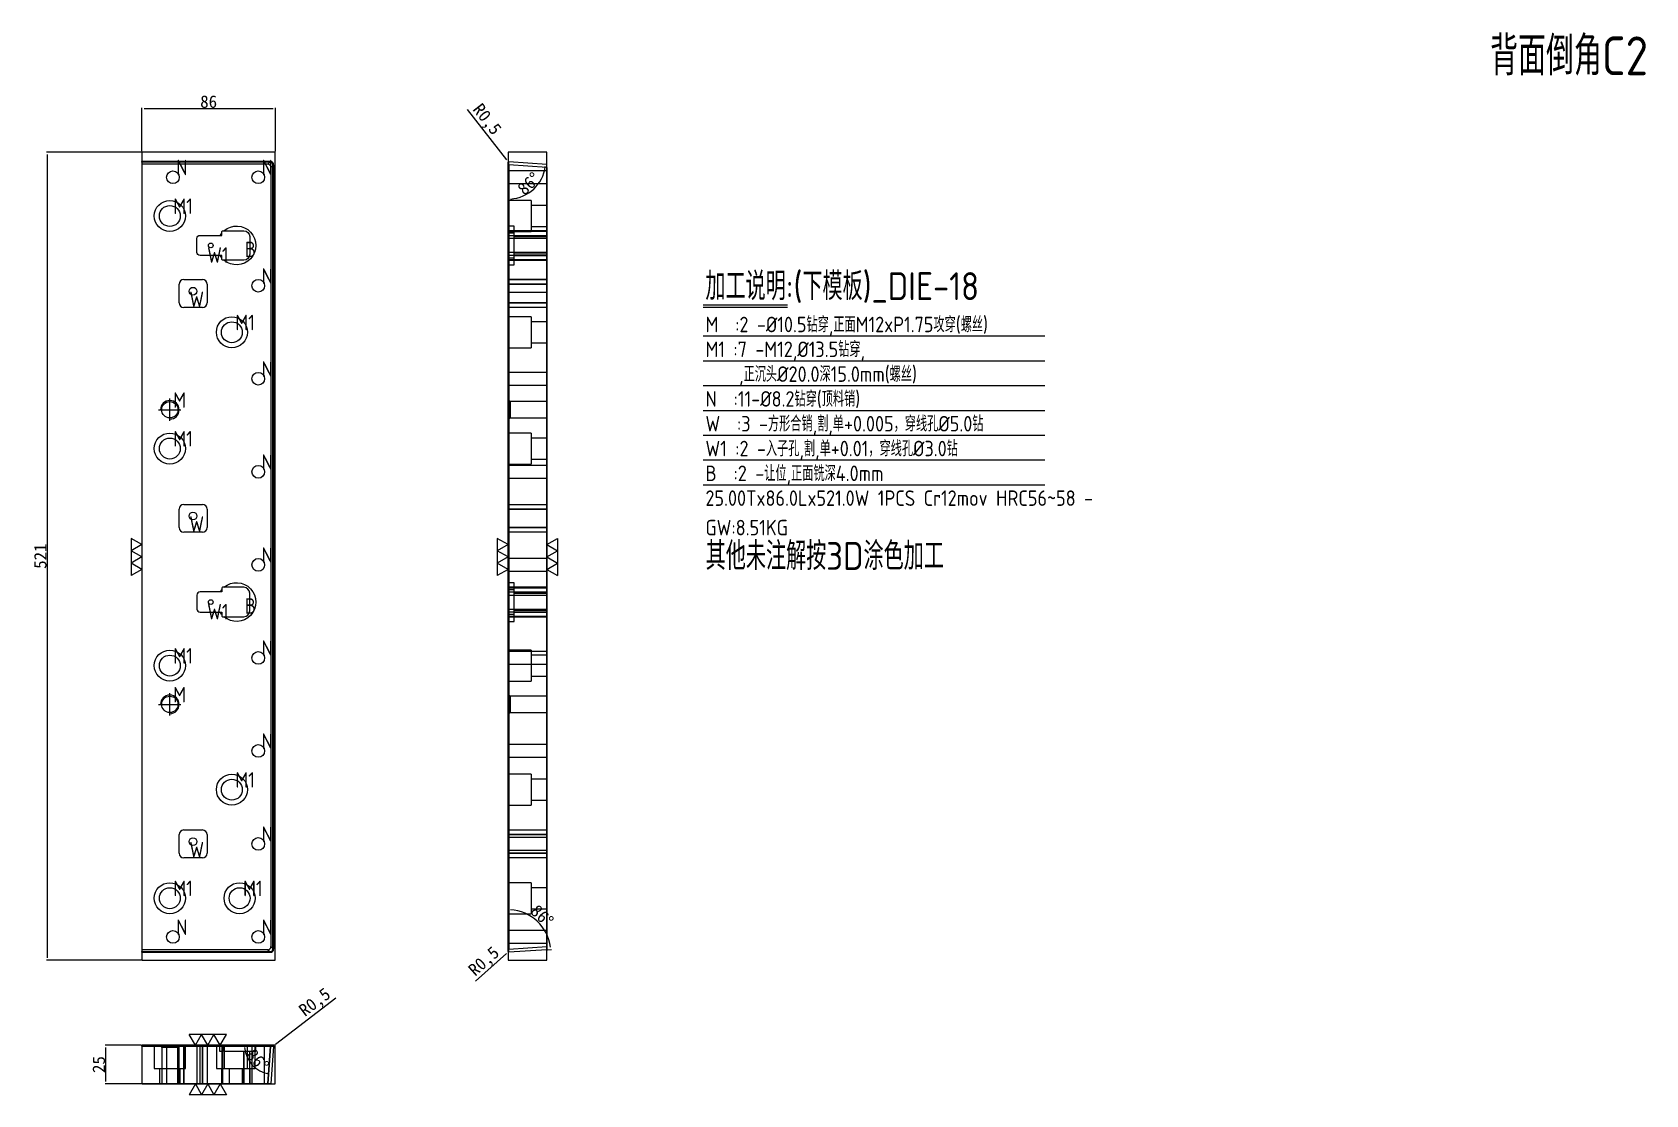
# Model space of a CAD drawing. Header units: millimetres. Extents: x 26359 to 27400, y 44901 to 45586.
import ezdxf

# ---------------------------------------------------------------- set-up
doc = ezdxf.new("R2010")
doc.units = ezdxf.units.MM
doc.linetypes.add('CENTER', pattern=[0])
doc.linetypes.add('DASHED', pattern=[0])
doc.layers.add('DIE', color=7, linetype='Continuous', true_color=0xffffff)
doc.layers.add('U1', color=7, linetype='Continuous', true_color=0xffffff)
doc.layers.add('dim', color=4, linetype='Continuous')
doc.styles.add('_PUG_ERP', font='txt')
doc.styles.add('gbenor', font='gbenor.shx', dxfattribs={"bigfont": 'gbcbig'})
doc.dimstyles.new('_PUG_ERP', dxfattribs={"dimtxt": 8, "dimasz": 1.5, "dimexe": 0.5, "dimexo": 0.5, "dimgap": 0.5, "dimtad": 1, "dimtxsty": '_PUG_ERP', "dimblk": 'CLOSEDBLANK', "dimcen": 0, "dimclrd": 4, "dimclre": 4, "dimclrt": 3, "dimazin": 3, "dimtfac": 1, "dimtmove": 0, "dimatfit": 3, "dimldrblk": 'CLOSEDBLANK', "dimlwd": 9, "dimlwe": 9})

# ---------------------------------------------------------------- blocks, each defined once
blk = doc.blocks.new('*D1266')
at = {"layer": 'Defpoints', "color": 0}
for p in [(26369, 45509.1), (26430, 45509.1), (26430, 44988.1)]:
    blk.add_point(p, dxfattribs=at)
at = {"layer": 'dim', "color": 4, "lineweight": 9}
for p, q in [((26429.5, 45509.1), (26368.5, 45509.1)), ((26369, 44989.6), (26369, 45507.6)), ((26429.5, 44988.1), (26368.5, 44988.1))]:
    blk.add_line(p, q, dxfattribs=at)
at = {"layer": 'dim', "color": 3, "lineweight": 18, "insert": (26364.5, 45248.6), "char_height": 8, "attachment_point": 5, "rotation": 90, "style": '_PUG_ERP'}
blk.add_mtext('521', dxfattribs=at)
blk = doc.blocks.new('_ClosedBlank')
blk = doc.blocks.new('*D1267')
at = {"layer": 'Defpoints', "color": 0}
for p in [(26430, 45537.2), (26430, 45509.1), (26516, 45509.1)]:
    blk.add_point(p, dxfattribs=at)
at = {"layer": 'dim', "color": 4, "lineweight": 9}
for p, q in [((26430, 45509.6), (26430, 45537.7)), ((26514.5, 45537.2), (26431.5, 45537.2)), ((26516, 45509.6), (26516, 45537.7))]:
    blk.add_line(p, q, dxfattribs=at)
at = {"layer": 'dim', "color": 3, "lineweight": 18, "insert": (26473, 45541.7), "char_height": 8, "attachment_point": 5, "style": '_PUG_ERP'}
blk.add_mtext('86', dxfattribs=at)
blk = doc.blocks.new('*D1268')
at = {"layer": 'Defpoints', "color": 0}
for p in [(26406.7, 44933.2), (26430, 44933.2), (26430, 44908.2)]:
    blk.add_point(p, dxfattribs=at)
at = {"layer": 'dim', "color": 4, "lineweight": 9}
for p, q in [((26429.5, 44933.2), (26406.2, 44933.2)), ((26406.7, 44909.7), (26406.7, 44931.7)), ((26429.5, 44908.2), (26406.2, 44908.2))]:
    blk.add_line(p, q, dxfattribs=at)
at = {"layer": 'dim', "color": 3, "lineweight": 18, "insert": (26402.2, 44920.7), "char_height": 8, "attachment_point": 5, "rotation": 90, "style": '_PUG_ERP'}
blk.add_mtext('25', dxfattribs=at)
blk = doc.blocks.new('*D1269')
at = {"layer": 'Defpoints', "color": 0}
for p in [(26430, 44933.2), (26512.8, 44933.2), (26514.9, 44932.6), (26498.4, 44924.1), (26513.2, 44908.2)]:
    blk.add_point(p, dxfattribs=at)
at = {"layer": 'dim', "color": 4, "lineweight": 9}
blk.add_arc((26514.9, 44933.2), 18.8, 184.5711, 261.4289, dxfattribs=at)
at = {"layer": 'dim', "color": 3, "lineweight": 18, "insert": (26504.6, 44923.5), "char_height": 8, "attachment_point": 5, "rotation": 313, "style": '_PUG_ERP'}
blk.add_mtext('86%%d', dxfattribs=at)
blk = doc.blocks.new('*D1270')
at = {"layer": 'Defpoints', "color": 0}
for p in [(26514.4, 44932.7), (26514.8, 44933)]:
    blk.add_point(p, dxfattribs=at)
at = {"layer": 'dim', "color": 4, "lineweight": 9}
for p, q in [((26516, 44933.9), (26555.1, 44963.8)), ((26514.4, 44932.7), (26514.8, 44933))]:
    blk.add_line(p, q, dxfattribs=at)
at = {"layer": 'dim', "color": 3, "lineweight": 18, "insert": (26541.9, 44960.3), "char_height": 8, "attachment_point": 5, "rotation": 37.406, "style": '_PUG_ERP'}
blk.add_mtext('R0,5', dxfattribs=at)
blk = doc.blocks.new('*D1271')
at = {"layer": 'Defpoints', "color": 0}
for p in [(26666.1, 45501), (26689.2, 45007.9), (26666.1, 44995.2), (26666.6, 44993.1), (26691.1, 44994.8)]:
    blk.add_point(p, dxfattribs=at)
at = {"layer": 'dim', "color": 4, "lineweight": 9}
blk.add_line((26691.6, 44994.8), (26694, 44995), dxfattribs=at)
blk.add_arc((26666.1, 44993), 27.5, 7.1292, 86.8708, dxfattribs=at)
at = {"layer": 'dim', "color": 3, "lineweight": 18, "insert": (26688, 45016.6), "char_height": 8, "attachment_point": 5, "rotation": 317, "style": '_PUG_ERP'}
blk.add_mtext('86%%d', dxfattribs=at)
blk = doc.blocks.new('*D1272')
at = {"layer": 'Defpoints', "color": 0}
for p in [(26666.2, 44993.2), (26666.6, 44993.6)]:
    blk.add_point(p, dxfattribs=at)
at = {"layer": 'dim', "color": 4, "lineweight": 9}
for p, q in [((26645, 44974.4), (26665.1, 44992.3)), ((26666.6, 44993.6), (26666.2, 44993.2))]:
    blk.add_line(p, q, dxfattribs=at)
at = {"layer": 'dim', "color": 3, "lineweight": 18, "insert": (26651, 44986.7), "char_height": 8, "attachment_point": 5, "rotation": 41.7042, "style": '_PUG_ERP'}
blk.add_mtext('R0,5', dxfattribs=at)
blk = doc.blocks.new('*D1273')
at = {"layer": 'Defpoints', "color": 0}
for p in [(26666.1, 45501), (26666.6, 45503.1), (26691.1, 45501.4), (26677.7, 45481.9), (26666.1, 44995.2)]:
    blk.add_point(p, dxfattribs=at)
at = {"layer": 'dim', "color": 4, "lineweight": 9}
blk.add_arc((26666.1, 45503.1), 24.2, 273.5475, 352.4525, dxfattribs=at)
at = {"layer": 'dim', "color": 3, "lineweight": 18, "insert": (26679.4, 45488.9), "char_height": 8, "attachment_point": 5, "rotation": 43, "style": '_PUG_ERP'}
blk.add_mtext('86%%d', dxfattribs=at)
blk = doc.blocks.new('*D1274')
at = {"layer": 'Defpoints', "color": 0}
for p in [(26666.3, 45503), (26666.6, 45502.6)]:
    blk.add_point(p, dxfattribs=at)
at = {"layer": 'dim', "color": 4, "lineweight": 9}
for p, q in [((26665.3, 45504.2), (26640, 45536.6)), ((26666.6, 45502.6), (26666.3, 45503))]:
    blk.add_line(p, q, dxfattribs=at)
at = {"layer": 'dim', "color": 3, "lineweight": 18, "insert": (26651.9, 45529.9), "char_height": 8, "attachment_point": 5, "rotation": 308.0419, "style": '_PUG_ERP'}
blk.add_mtext('R0,5', dxfattribs=at)

msp = doc.modelspace()

# ---------------------------------------------------------------- linework, layer by layer
at = {"layer": 'DIE', "color": 11, "linetype": 'Continuous', "lineweight": 18}
for p, q in [((26512.781, 45503.111), (26429.962, 45503.111)), ((26429.962, 45502.611), (26429.962, 45503.111)), ((26429.962, 45502.611), (26429.962, 44993.583)), ((26514.877, 44995.179), (26514.877, 45501.015)), ((26666.061, 45501.015), (26666.061, 45502.611)), ((26666.061, 44995.179), (26666.061, 45501.015)), ((26666.595, 45503.11), (26691.061, 45501.399)), ((26691.061, 45499.304), (26691.061, 45501.399)), ((26691.061, 45499.304), (26691.061, 44996.89)), ((26453.962, 45411.997), (26453.962, 45423.997)), ((26471.962, 45423.997), (26471.962, 45411.997)), ((26468.962, 45408.997), (26456.962, 45408.997)), ((26453.962, 45266.997), (26453.962, 45278.997)), ((26471.962, 45278.997), (26471.962, 45266.997)), ((26468.962, 45263.997), (26456.962, 45263.997)), ((26453.962, 45056.997), (26453.962, 45068.997)), ((26471.962, 45068.997), (26471.962, 45056.997)), ((26468.962, 45053.997), (26456.962, 45053.997)), ((26429.962, 44993.083), (26429.962, 44993.583)), ((26429.962, 44993.083), (26512.781, 44993.083)), ((26666.061, 44993.583), (26666.061, 44995.179)), ((26691.061, 44994.795), (26666.595, 44993.084)), ((26691.061, 44996.89), (26691.061, 44994.795)), ((26429.962, 44932.627), (26429.962, 44933.162)), ((26429.962, 44933.162), (26512.781, 44933.162)), ((26429.962, 44932.627), (26429.962, 44908.162)), ((26512.781, 44933.162), (26514.377, 44933.162)), ((26514.875, 44932.627), (26513.165, 44908.162)), ((26511.07, 44908.162), (26429.962, 44908.162)), ((26513.165, 44908.162), (26511.07, 44908.162))]:
    msp.add_line(p, q, dxfattribs=at)
at = {"layer": 'DIE', "color": 155, "linetype": 'DASHED', "lineweight": 13, "ltscale": 0.476888}
for p, q in [((26429.962, 45503.11), (26512.781, 45503.11)), ((26512.781, 45503.11), (26511.07, 45501.399)), ((26512.781, 45503.111), (26512.781, 45503.11)), ((26513.165, 45499.304), (26514.875, 45501.015)), ((26514.875, 45501.015), (26514.875, 44995.179)), ((26691.061, 45457.997), (26666.061, 45457.997)), ((26691.061, 45453.497), (26666.061, 45453.497)), ((26691.061, 45444.497), (26666.061, 45444.497)), ((26670.061, 45454.697), (26691.061, 45454.697)), ((26666.061, 45439.997), (26691.061, 45439.997)), ((26691.061, 45443.297), (26670.061, 45443.297)), ((26666.061, 45423.997), (26691.061, 45423.997)), ((26691.061, 45423.997), (26666.061, 45423.997)), ((26691.061, 45411.997), (26666.061, 45411.997)), ((26666.061, 45411.997), (26691.061, 45411.997)), ((26666.061, 45278.997), (26691.061, 45278.997)), ((26691.061, 45278.997), (26666.061, 45278.997)), ((26691.061, 45266.997), (26666.061, 45266.997)), ((26666.061, 45266.997), (26691.061, 45266.997)), ((26691.061, 45227.997), (26666.061, 45227.997)), ((26666.061, 45223.497), (26691.061, 45223.497)), ((26670.061, 45224.697), (26691.061, 45224.697)), ((26666.061, 45214.497), (26691.061, 45214.497)), ((26666.061, 45209.997), (26691.061, 45209.997)), ((26691.061, 45213.297), (26670.061, 45213.297)), ((26666.061, 45068.997), (26691.061, 45068.997)), ((26691.061, 45068.997), (26666.061, 45068.997)), ((26691.061, 45056.997), (26666.061, 45056.997)), ((26666.061, 45056.997), (26691.061, 45056.997)), ((26512.781, 44993.084), (26429.962, 44993.084)), ((26511.07, 44994.795), (26512.781, 44993.084)), ((26514.875, 44995.179), (26513.165, 44996.89)), ((26429.962, 44932.627), (26512.781, 44932.627)), ((26456.962, 44908.162), (26456.962, 44933.162)), ((26456.962, 44933.162), (26456.962, 44908.162)), ((26456.962, 44908.162), (26456.962, 44933.162)), ((26456.962, 44933.162), (26456.962, 44908.162)), ((26456.962, 44908.162), (26456.962, 44933.162)), ((26456.962, 44933.162), (26456.962, 44908.162)), ((26467.442, 44908.162), (26467.442, 44933.162)), ((26467.442, 44908.162), (26467.442, 44933.162)), ((26467.442, 44908.162), (26467.442, 44933.162)), ((26467.442, 44908.162), (26467.442, 44933.162)), ((26468.962, 44933.162), (26468.962, 44908.162)), ((26468.962, 44908.162), (26468.962, 44933.162)), ((26468.962, 44933.162), (26468.962, 44908.162)), ((26468.962, 44908.162), (26468.962, 44933.162)), ((26468.962, 44933.162), (26468.962, 44908.162)), ((26468.962, 44908.162), (26468.962, 44933.162)), ((26481.962, 44908.162), (26481.962, 44933.162)), ((26481.962, 44933.162), (26481.962, 44908.162)), ((26481.962, 44908.162), (26481.962, 44933.162)), ((26481.962, 44933.162), (26481.962, 44908.162)), ((26495.662, 44908.162), (26495.662, 44929.162)), ((26495.662, 44929.162), (26495.662, 44908.162)), ((26495.662, 44908.162), (26495.662, 44929.162)), ((26495.662, 44929.162), (26495.662, 44908.162)), ((26512.781, 44932.627), (26511.07, 44908.162)), ((26512.781, 44932.627), (26512.781, 44933.162))]:
    msp.add_line(p, q, dxfattribs=at)
at = {"layer": 'DIE', "color": 155, "linetype": 'Continuous', "lineweight": 18}
for p, q in [((26512.781, 45502.611), (26429.962, 45502.611)), ((26512.781, 45503.111), (26512.781, 45502.611)), ((26514.377, 45501.015), (26514.877, 45501.015)), ((26514.377, 44995.179), (26514.377, 45501.015)), ((26666.061, 45501.015), (26666.595, 45501.015)), ((26691.061, 45499.304), (26666.595, 45501.015)), ((26666.595, 45501.015), (26666.595, 44995.179)), ((26429.962, 44993.583), (26512.781, 44993.583)), ((26512.781, 44993.583), (26512.781, 44993.083)), ((26514.377, 44995.179), (26514.877, 44995.179)), ((26666.061, 44995.179), (26666.595, 44995.179)), ((26666.595, 44995.179), (26691.061, 44996.89)), ((26512.781, 44932.627), (26429.962, 44932.627)), ((26511.07, 44908.162), (26512.781, 44932.627)), ((26512.781, 44933.162), (26512.781, 44932.627))]:
    msp.add_line(p, q, dxfattribs=at)
at = {"layer": 'DIE', "color": 11, "linetype": 'DASHED', "lineweight": 13, "ltscale": 0.476888}
for p, q in [((26511.07, 45501.399), (26429.962, 45501.399)), ((26513.165, 45499.304), (26513.165, 44996.89)), ((26670.061, 45461.497), (26666.061, 45461.497)), ((26670.061, 45458.497), (26666.061, 45458.497)), ((26666.061, 45457.121), (26670.061, 45457.121)), ((26691.061, 45458.497), (26670.061, 45458.497)), ((26670.061, 45442.497), (26666.061, 45442.497)), ((26670.061, 45440.873), (26666.061, 45440.873)), ((26666.061, 45439.497), (26670.061, 45439.497)), ((26666.061, 45436.497), (26670.061, 45436.497)), ((26670.061, 45442.497), (26691.061, 45442.497)), ((26670.061, 45439.497), (26691.061, 45439.497)), ((26691.061, 45408.997), (26666.061, 45408.997)), ((26691.061, 45263.997), (26666.061, 45263.997)), ((26670.061, 45231.497), (26666.061, 45231.497)), ((26670.061, 45228.497), (26666.061, 45228.497)), ((26666.061, 45227.121), (26670.061, 45227.121)), ((26691.061, 45228.497), (26670.061, 45228.497)), ((26670.061, 45212.497), (26666.061, 45212.497)), ((26670.061, 45210.873), (26666.061, 45210.873)), ((26666.061, 45209.497), (26670.061, 45209.497)), ((26666.061, 45206.497), (26670.061, 45206.497)), ((26670.061, 45212.497), (26691.061, 45212.497)), ((26670.061, 45209.497), (26691.061, 45209.497)), ((26691.061, 45053.997), (26666.061, 45053.997)), ((26511.07, 44994.795), (26429.962, 44994.795)), ((26453.962, 44908.162), (26453.962, 44933.162)), ((26465.442, 44933.162), (26465.442, 44908.162)), ((26471.962, 44933.162), (26471.962, 44908.162)), ((26480.285, 44929.162), (26480.285, 44933.162)), ((26481.462, 44929.162), (26480.285, 44929.162)), ((26481.462, 44933.162), (26481.462, 44908.162)), ((26482.838, 44933.162), (26482.838, 44929.162)), ((26499.462, 44908.162), (26499.462, 44929.162)), ((26503.462, 44929.162), (26503.462, 44933.162))]:
    msp.add_line(p, q, dxfattribs=at)
at = {"layer": 'DIE', "color": 31, "linetype": 'DASHED', "lineweight": 13, "ltscale": 0.476888}
for p, q in [((26691.061, 45497.097), (26666.061, 45497.097)), ((26666.061, 45488.896), (26691.061, 45488.896)), ((26681.061, 45477.997), (26666.061, 45477.997)), ((26681.061, 45477.997), (26681.061, 45457.997)), ((26691.061, 45474.75), (26681.061, 45474.75)), ((26666.061, 45457.997), (26681.061, 45457.997)), ((26670.061, 45436.497), (26670.061, 45461.497)), ((26681.061, 45461.243), (26691.061, 45461.243)), ((26691.061, 45427.097), (26666.061, 45427.097)), ((26666.061, 45418.896), (26691.061, 45418.896)), ((26681.061, 45402.997), (26666.061, 45402.997)), ((26681.061, 45402.997), (26681.061, 45382.997)), ((26691.061, 45399.75), (26681.061, 45399.75)), ((26666.061, 45382.997), (26681.061, 45382.997)), ((26681.061, 45386.243), (26691.061, 45386.243)), ((26691.061, 45367.097), (26666.061, 45367.097)), ((26666.061, 45358.896), (26691.061, 45358.896)), ((26681.061, 45327.997), (26666.061, 45327.997)), ((26681.061, 45327.997), (26681.061, 45307.997)), ((26691.061, 45324.75), (26681.061, 45324.75)), ((26681.061, 45311.243), (26691.061, 45311.243)), ((26666.061, 45307.997), (26681.061, 45307.997)), ((26691.061, 45307.097), (26666.061, 45307.097)), ((26666.061, 45298.896), (26691.061, 45298.896)), ((26691.061, 45247.097), (26666.061, 45247.097)), ((26666.061, 45238.896), (26691.061, 45238.896)), ((26670.061, 45206.497), (26670.061, 45231.497)), ((26681.061, 45187.997), (26666.061, 45187.997)), ((26691.061, 45187.097), (26666.061, 45187.097)), ((26681.061, 45187.997), (26681.061, 45167.997)), ((26691.061, 45184.75), (26681.061, 45184.75)), ((26666.061, 45178.896), (26691.061, 45178.896)), ((26666.061, 45167.997), (26681.061, 45167.997)), ((26681.061, 45171.243), (26691.061, 45171.243)), ((26691.061, 45127.097), (26666.061, 45127.097)), ((26666.061, 45118.896), (26691.061, 45118.896)), ((26681.061, 45107.997), (26666.061, 45107.997)), ((26681.061, 45107.997), (26681.061, 45087.997)), ((26691.061, 45104.75), (26681.061, 45104.75)), ((26681.061, 45091.243), (26691.061, 45091.243)), ((26666.061, 45087.997), (26681.061, 45087.997)), ((26691.061, 45067.097), (26666.061, 45067.097)), ((26666.061, 45058.896), (26691.061, 45058.896)), ((26681.061, 45037.997), (26666.061, 45037.997)), ((26681.061, 45037.997), (26681.061, 45017.997)), ((26691.061, 45034.75), (26681.061, 45034.75)), ((26666.061, 45017.997), (26681.061, 45017.997)), ((26681.061, 45021.243), (26691.061, 45021.243)), ((26691.061, 45007.097), (26666.061, 45007.097)), ((26666.061, 44998.896), (26691.061, 44998.896)), ((26437.962, 44933.162), (26437.962, 44918.162)), ((26445.862, 44933.162), (26445.862, 44908.162)), ((26454.063, 44908.162), (26454.063, 44933.162)), ((26457.962, 44918.162), (26457.962, 44933.162)), ((26477.962, 44933.162), (26477.962, 44918.162)), ((26503.462, 44929.162), (26482.838, 44929.162)), ((26482.962, 44933.162), (26482.962, 44918.162)), ((26497.962, 44918.162), (26497.962, 44933.162)), ((26500.862, 44933.162), (26500.862, 44908.162)), ((26502.962, 44918.162), (26502.962, 44933.162)), ((26509.063, 44908.162), (26509.063, 44933.162)), ((26437.962, 44918.162), (26457.962, 44918.162)), ((26441.209, 44918.162), (26441.209, 44908.162)), ((26454.716, 44908.162), (26454.716, 44918.162)), ((26477.962, 44918.162), (26482.963, 44918.162)), ((26481.209, 44918.162), (26481.209, 44908.162)), ((26482.962, 44918.162), (26502.962, 44918.162)), ((26486.209, 44918.162), (26486.209, 44908.162)), ((26494.716, 44908.162), (26494.716, 44918.162)), ((26499.716, 44908.162), (26499.716, 44918.162))]:
    msp.add_line(p, q, dxfattribs=at)
at = {"layer": 'DIE', "color": 1, "linetype": 'DASHED', "lineweight": 13, "ltscale": 0.476888}
for p, q in [((26666.061, 45455.497), (26670.061, 45455.497)), ((26670.061, 45455.497), (26691.061, 45455.497)), ((26666.061, 45426.997), (26691.061, 45426.997)), ((26666.061, 45281.997), (26691.061, 45281.997)), ((26666.061, 45225.497), (26670.061, 45225.497)), ((26670.061, 45225.497), (26691.061, 45225.497)), ((26666.061, 45071.997), (26691.061, 45071.997))]:
    msp.add_line(p, q, dxfattribs=at)
at = {"layer": 'DIE', "color": 1, "linetype": 'Continuous', "lineweight": 18}
for p, q in [((26456.962, 45426.997), (26468.962, 45426.997)), ((26456.962, 45281.997), (26468.962, 45281.997)), ((26456.962, 45071.997), (26468.962, 45071.997))]:
    msp.add_line(p, q, dxfattribs=at)
at = {"layer": 'DIE', "color": 1, "linetype": 'CENTER', "lineweight": 18, "ltscale": 0.476888}
for p, q in [((26440.762, 45342.997), (26455.162, 45342.997)), ((26447.962, 45335.797), (26447.962, 45350.197)), ((26447.962, 45145.797), (26447.962, 45160.197)), ((26440.762, 45152.997), (26455.162, 45152.997))]:
    msp.add_line(p, q, dxfattribs=at)
at = {"layer": 'DIE', "color": 5, "linetype": 'DASHED', "lineweight": 13, "ltscale": 0.476888}
for p, q in [((26667.555, 45348.25), (26666.061, 45348.997)), ((26691.061, 45348.25), (26667.555, 45348.25)), ((26667.555, 45342.997), (26667.555, 45348.25)), ((26667.555, 45337.744), (26667.555, 45342.997)), ((26666.061, 45336.997), (26667.555, 45337.744)), ((26667.555, 45337.744), (26691.061, 45337.744)), ((26667.555, 45158.25), (26666.061, 45158.997)), ((26691.061, 45158.25), (26667.555, 45158.25)), ((26667.555, 45152.997), (26667.555, 45158.25)), ((26666.061, 45146.997), (26667.555, 45147.744)), ((26667.555, 45147.744), (26667.555, 45152.997)), ((26667.555, 45147.744), (26691.061, 45147.744)), ((26441.962, 44933.162), (26442.709, 44931.668)), ((26442.709, 44931.668), (26442.709, 44908.162)), ((26453.215, 44931.668), (26442.709, 44931.668)), ((26453.215, 44931.668), (26453.962, 44933.162)), ((26453.215, 44908.162), (26453.215, 44931.668))]:
    msp.add_line(p, q, dxfattribs=at)
at = {"layer": 'DIE', "color": 11, "linetype": 'Continuous', "lineweight": 18}
for points in [[(26514.877, 45501.015), (26514.876, 45501.081), (26514.873, 45501.147), (26514.867, 45501.212), (26514.86, 45501.278), (26514.851, 45501.343), (26514.84, 45501.408), (26514.826, 45501.472), (26514.811, 45501.536), (26514.794, 45501.6), (26514.774, 45501.663), (26514.753, 45501.725), (26514.73, 45501.787), (26514.705, 45501.848), (26514.677, 45501.908), (26514.649, 45501.967), (26514.618, 45502.025), (26514.585, 45502.082), (26514.551, 45502.138), (26514.515, 45502.194), (26514.477, 45502.247), (26514.437, 45502.3), (26514.396, 45502.352), (26514.353, 45502.402), (26514.309, 45502.45), (26514.263, 45502.498), (26514.216, 45502.543), (26514.167, 45502.588), (26514.117, 45502.631), (26514.066, 45502.672), (26514.013, 45502.711), (26513.959, 45502.749), (26513.904, 45502.785), (26513.848, 45502.82), (26513.791, 45502.852), (26513.732, 45502.883), (26513.673, 45502.912), (26513.613, 45502.939), (26513.552, 45502.964), (26513.491, 45502.987), (26513.428, 45503.009), (26513.365, 45503.028), (26513.302, 45503.045), (26513.238, 45503.061), (26513.173, 45503.074), (26513.108, 45503.085), (26513.043, 45503.095), (26512.978, 45503.102), (26512.912, 45503.107), (26512.846, 45503.11), (26512.781, 45503.111)], [(26512.781, 44993.083), (26512.846, 44993.084), (26512.912, 44993.087), (26512.978, 44993.092), (26513.043, 44993.099), (26513.108, 44993.108), (26513.173, 44993.12), (26513.238, 44993.133), (26513.302, 44993.148), (26513.365, 44993.166), (26513.428, 44993.185), (26513.491, 44993.206), (26513.552, 44993.23), (26513.613, 44993.255), (26513.673, 44993.282), (26513.732, 44993.311), (26513.791, 44993.342), (26513.848, 44993.374), (26513.904, 44993.409), (26513.959, 44993.445), (26514.013, 44993.482), (26514.066, 44993.522), (26514.117, 44993.563), (26514.167, 44993.606), (26514.216, 44993.65), (26514.263, 44993.696), (26514.309, 44993.743), (26514.353, 44993.792), (26514.396, 44993.842), (26514.437, 44993.894), (26514.477, 44993.946), (26514.515, 44994), (26514.551, 44994.055), (26514.585, 44994.111), (26514.618, 44994.169), (26514.649, 44994.227), (26514.677, 44994.286), (26514.705, 44994.346), (26514.73, 44994.407), (26514.753, 44994.469), (26514.774, 44994.531), (26514.794, 44994.594), (26514.811, 44994.657), (26514.826, 44994.721), (26514.84, 44994.786), (26514.851, 44994.851), (26514.86, 44994.916), (26514.867, 44994.981), (26514.873, 44995.047), (26514.876, 44995.113), (26514.877, 44995.179)]]:
    msp.add_lwpolyline(points, dxfattribs=at)
at = {"layer": 'DIE', "color": 1, "lineweight": 18}
for points in [[(26481.462, 45455.497), (26481.462, 45457.121), (26481.462, 45457.997, -0.41421356), (26481.962, 45458.497), (26482.838, 45458.497), (26495.662, 45458.497, -0.41421356), (26499.462, 45454.697), (26499.462, 45443.297, -0.41421356), (26495.662, 45439.497), (26482.838, 45439.497), (26481.962, 45439.497, -0.41421356), (26481.462, 45439.997), (26481.462, 45440.873), (26481.462, 45442.497), (26480.285, 45442.497), (26467.442, 45442.497, -0.41421356), (26465.442, 45444.497), (26465.442, 45453.497, -0.41421356), (26467.442, 45455.497), (26480.285, 45455.497)], [(26481.462, 45225.497), (26480.285, 45225.497), (26467.442, 45225.497, 0.41421356), (26465.442, 45223.497), (26465.442, 45214.497, 0.41421356), (26467.442, 45212.497), (26480.285, 45212.497), (26481.462, 45212.497), (26481.462, 45210.873), (26481.462, 45209.997, 0.41421356), (26481.962, 45209.497), (26482.838, 45209.497), (26495.662, 45209.497, 0.41421356), (26499.462, 45213.297), (26499.462, 45224.697, 0.41421356), (26495.662, 45228.497), (26482.838, 45228.497), (26481.962, 45228.497, 0.41421356), (26481.462, 45227.997), (26481.462, 45227.121)]]:
    msp.add_lwpolyline(points, format="xyb", close=True, dxfattribs=at)
at = {"layer": 'DIE', "color": 11, "lineweight": 18}
for points in [[(26480.285, 45455.497, -0.04017967), (26481.462, 45457.121)], [(26482.838, 45458.497, -2.17095141), (26482.838, 45439.497)], [(26481.462, 45440.873, -0.04017967), (26480.285, 45442.497)], [(26480.285, 45225.497, -0.04017967), (26481.462, 45227.121)], [(26482.838, 45228.497, -2.17095141), (26482.838, 45209.497)], [(26481.462, 45210.873, -0.04017967), (26480.285, 45212.497)]]:
    msp.add_lwpolyline(points, format="xyb", dxfattribs=at)
at = {"layer": 'DIE', "color": 42, "linetype": 'Continuous', "lineweight": 18}
for centre, radius in [((26449.962, 45492.997), 4.101), ((26504.962, 45492.997), 4.101), ((26447.962, 45467.997), 10), ((26447.962, 45467.997), 6.753), ((26474.362, 45448.983), 1.5), ((26504.962, 45422.997), 4.101), ((26462.862, 45419.483), 2.5), ((26487.962, 45392.997), 10), ((26487.962, 45392.997), 6.753), ((26504.962, 45362.997), 4.101), ((26447.962, 45342.997), 5.253), ((26447.962, 45317.997), 10), ((26447.962, 45317.997), 6.753), ((26504.962, 45302.997), 4.101), ((26462.862, 45274.483), 2.5), ((26504.962, 45242.997), 4.101), ((26474.362, 45218.983), 1.5), ((26447.962, 45177.997), 10), ((26447.962, 45177.997), 6.753), ((26504.962, 45182.997), 4.101), ((26447.962, 45152.997), 5.253), ((26504.962, 45122.997), 4.101), ((26487.962, 45097.997), 10), ((26487.962, 45097.997), 6.753), ((26462.862, 45064.483), 2.5), ((26504.962, 45062.997), 4.101), ((26447.962, 45027.997), 10), ((26447.962, 45027.997), 6.753), ((26492.962, 45027.997), 10), ((26492.962, 45027.997), 6.753), ((26449.962, 45002.997), 4.101), ((26504.962, 45002.997), 4.101)]:
    msp.add_circle(centre, radius, dxfattribs=at)
at = {"layer": 'DIE', "color": 11, "linetype": 'Continuous', "lineweight": 18}
for centre, radius, start, end in [((26666.561, 45502.611), 0.5, 86, 180), ((26456.962, 45423.997), 3, 90, 180), ((26468.962, 45423.997), 3, 0, 90), ((26456.962, 45411.997), 3, 180, 270), ((26468.962, 45411.997), 3, 270, 0), ((26456.962, 45278.997), 3, 90, 180), ((26468.962, 45278.997), 3, 0, 90), ((26456.962, 45266.997), 3, 180, 270), ((26468.962, 45266.997), 3, 270, 0), ((26456.962, 45068.997), 3, 90, 180), ((26468.962, 45068.997), 3, 0, 90), ((26456.962, 45056.997), 3, 180, 270), ((26468.962, 45056.997), 3, 270, 0), ((26666.561, 44993.583), 0.5, 180, 274), ((26514.377, 44932.662), 0.5, 356, 90)]:
    msp.add_arc(centre, radius, start, end, dxfattribs=at)
at = {"layer": 'DIE', "color": 42, "linetype": 'Continuous', "lineweight": 18}
for centre in [(26447.962, 45342.997), (26447.962, 45152.997)]:
    msp.add_arc(centre, 6, 270, 180, dxfattribs=at)
at = {"layer": 'DIE', "color": 11, "linetype": 'DASHED', "lineweight": 13, "ltscale": 0.476888}
for centre, major_axis in [((26511.06, 45499.294), (1.492, 1.492)), ((26511.06, 44996.9), (1.492, -1.492))]:
    msp.add_ellipse(centre, major_axis=major_axis, ratio=0.995146, start_param=5.50022014, end_param=7.06615048, dxfattribs=at)
at = {"layer": 'DIE', "color": 155, "linetype": 'DASHED', "lineweight": 13, "ltscale": 0.476888}
for centre, major_axis, ratio, start_param, end_param in [((26512.773, 45501.007), (1.489, 1.489), 0.997446, 5.50022014, 7.06615048), ((26512.773, 44995.187), (-1.489, 1.489), 0.997446, 2.35862748, 3.92455782), ((26512.773, 44932.662), (-2.103, 0.035), 0.016522, 1.57478184, 3.14071219)]:
    msp.add_ellipse(centre, major_axis=major_axis, ratio=ratio, start_param=start_param, end_param=end_param, dxfattribs=at)
at = {"layer": 'DIE', "color": 155, "linetype": 'Continuous', "lineweight": 18}
for centre, major_axis, ratio, start_param, end_param in [((26512.773, 45501.007), (1.137, 1.137), 0.995146, 5.50022014, 7.06615048), ((26666.561, 45501.007), (-0.035, -2.103), 0.016522, 1.57478184, 3.14071219), ((26512.773, 44995.187), (1.137, -1.137), 0.995146, 5.50022014, 7.06615048), ((26666.561, 44995.187), (-0.035, 2.103), 0.016522, 3.14247312, 4.70840346), ((26512.773, 44932.662), (-2.103, 0.035), 0.016522, 1.57478184, 3.14071219)]:
    msp.add_ellipse(centre, major_axis=major_axis, ratio=ratio, start_param=start_param, end_param=end_param, dxfattribs=at)
at = {"layer": 'dim', "color": 8, "linetype": 'Continuous', "lineweight": 18}
for p, q in [((26791.841, 45410.628), (26846.273, 45410.628)), ((26791.841, 45409.128), (26846.273, 45409.128)), ((26791.841, 45390.628), (27012.161, 45390.628)), ((26791.841, 45374.628), (27012.161, 45374.628)), ((26791.841, 45358.628), (27012.161, 45358.628)), ((26791.841, 45342.628), (27012.161, 45342.628)), ((26791.841, 45326.628), (27012.161, 45326.628)), ((26791.841, 45310.628), (27012.161, 45310.628)), ((26791.841, 45294.628), (27012.161, 45294.628))]:
    msp.add_line(p, q, dxfattribs=at)
at = {"layer": 'dim', "color": 20, "linetype": 'Continuous', "lineweight": 18}
for p, q in [((26429.962, 45256.097), (26423.034, 45260.097)), ((26423.034, 45260.097), (26423.034, 45236.097)), ((26666.061, 45256.097), (26659.133, 45260.097)), ((26659.133, 45260.097), (26659.133, 45236.097)), ((26691.061, 45256.097), (26697.989, 45260.097)), ((26697.989, 45260.097), (26697.989, 45236.097)), ((26429.962, 45256.097), (26423.034, 45252.097)), ((26429.962, 45248.097), (26423.034, 45252.097)), ((26429.962, 45248.097), (26423.034, 45244.097)), ((26666.061, 45256.097), (26659.133, 45252.097)), ((26666.061, 45248.097), (26659.133, 45252.097)), ((26666.061, 45248.097), (26659.133, 45244.097)), ((26691.061, 45256.097), (26697.989, 45252.097)), ((26691.061, 45248.097), (26697.989, 45252.097)), ((26691.061, 45248.097), (26697.989, 45244.097)), ((26429.962, 45240.097), (26423.034, 45244.097)), ((26429.962, 45240.097), (26423.034, 45236.097)), ((26666.061, 45240.097), (26659.133, 45244.097)), ((26666.061, 45240.097), (26659.133, 45236.097)), ((26691.061, 45240.097), (26697.989, 45244.097)), ((26691.061, 45240.097), (26697.989, 45236.097)), ((26464.42, 44933.162), (26460.42, 44940.09)), ((26484.42, 44940.09), (26460.42, 44940.09)), ((26464.42, 44933.162), (26468.42, 44940.09)), ((26472.42, 44933.162), (26468.42, 44940.09)), ((26472.42, 44933.162), (26476.42, 44940.09)), ((26480.42, 44933.162), (26476.42, 44940.09)), ((26480.42, 44933.162), (26484.42, 44940.09)), ((26464.42, 44908.162), (26460.42, 44901.234)), ((26464.42, 44908.162), (26468.42, 44901.234)), ((26472.42, 44908.162), (26468.42, 44901.234)), ((26472.42, 44908.162), (26476.42, 44901.234)), ((26480.42, 44908.162), (26476.42, 44901.234)), ((26480.42, 44908.162), (26484.42, 44901.234)), ((26484.42, 44901.234), (26460.42, 44901.234))]:
    msp.add_line(p, q, dxfattribs=at)
at = {"layer": 'dim', "color": 252, "lineweight": 18}
msp.add_lwpolyline([(26429.962, 44988.083), (26515.962, 44988.083), (26515.962, 45509.083), (26429.962, 45509.083)], close=True, dxfattribs=at)
at = {"layer": 'dim', "color": 252, "linetype": 'DASHED', "lineweight": 18, "ltscale": 0.476888}
for points in [[(26666.061, 44988.083), (26691.061, 44988.083), (26691.061, 45509.083), (26666.061, 45509.083)], [(26429.962, 44908.162), (26515.962, 44908.162), (26515.962, 44933.162), (26429.962, 44933.162)]]:
    msp.add_lwpolyline(points, close=True, dxfattribs=at)

# ---------------------------------------------------------------- texts
at = {"layer": 'dim', "color": 4, "lineweight": 18, "style": 'gbenor'}
for s, height, p in [('N', 10, (26452.069, 45494.243)), ('N', 10, (26507.069, 45494.243)), ('M1', 10, (26450.187, 45469.302)), ('W1', 10, (26472.022, 45437.802)), ('B', 10, (26496.281, 45441.452)), ('N', 10, (26507.069, 45424.243)), ('加工说明:(下模板)_DIE-18', 18, (26793.307, 45413.734)), ('W', 10, (26460.532, 45409.302)), ('M1', 10, (26490.187, 45394.302)), ('M  :2 -%%c10.5钻穿,正面M12xP1.75攻穿(螺丝)', 10, (26793.341, 45393.02)), ('M1 :7 -M12,%%c13.5钻穿,', 10, (26793.341, 45377.02)), ('N', 10, (26507.069, 45364.243)), ('    ,正沉头%%c20.0深15.0mm(螺丝)', 10, (26793.341, 45361.02)), ('M', 10, (26450.107, 45344.262)), ('N  :11-%%c8.2钻穿(顶料销)', 10, (26793.341, 45345.02)), ('M1', 10, (26450.187, 45319.302)), ('N', 10, (26507.069, 45304.243)), ('B  :2 -让位,正面铣深4.0mm', 10, (26793.341, 45297.02)), ('25.00Tx86.0Lx521.0W 1PCS Cr12mov HRC56~58 - ', 10, (26793.341, 45281.02)), ('W', 10, (26460.532, 45264.302)), ('GW:8.51KG ', 10, (26793.341, 45262.02)), ('N', 10, (26507.069, 45244.243)), ('W1', 10, (26472.022, 45207.802)), ('B', 10, (26496.281, 45211.452)), ('M1', 10, (26450.187, 45179.302)), ('N', 10, (26507.069, 45184.243)), ('M', 10, (26450.107, 45154.262)), ('N', 10, (26507.069, 45124.243)), ('M1', 10, (26490.187, 45099.302)), ('N', 10, (26507.069, 45064.243)), ('W', 10, (26460.532, 45054.302)), ('M1', 10, (26450.187, 45029.302)), ('M1', 10, (26495.187, 45029.302)), ('N', 10, (26452.069, 45004.243)), ('N', 10, (26507.069, 45004.243))]:
    msp.add_text(s, height=height, dxfattribs=at).set_placement(p)
at = {"layer": 'dim', "color": 1, "lineweight": 18, "style": 'gbenor'}
for s, p in [('W  :3 -方形合销,割,单+0.005，穿线孔%%c5.0钻', (26793.341, 45329.02)), ('W1 :2 -入子孔,割,单+0.01，穿线孔%%c3.0钻', (26793.341, 45313.02))]:
    msp.add_text(s, height=10, dxfattribs=at).set_placement(p)
at = {"layer": 'dim', "color": 21, "lineweight": 18, "style": 'gbenor'}
msp.add_text('其他未注解按3D涂色加工', height=18, dxfattribs=at).set_placement((26793.509, 45239.734))
at = {"layer": 'U1', "color": 3, "lineweight": 18, "style": 'gbenor'}
msp.add_text('背面倒角C2', height=25, dxfattribs=at).set_placement((27299.339, 45558.808))

# ---------------------------------------------------------------- dimensions: what is measured, and where the dimension line sits
at = {"layer": 'dim', "lineweight": 18}
dim = msp.add_linear_dim(base=(26429.962, 45537.162), p1=(26515.962, 45509.083), p2=(26429.962, 45509.083), dimstyle='_PUG_ERP', dxfattribs=at)
dim.commit()
dim.dimension.update_dxf_attribs({"geometry": '*D1267', "text_midpoint": (26472.962, 45541.662)})
for center, mpoint, picture, middle in [((26666.561, 45502.611), (26666.252, 45503.005), '*D1274', (26647.773, 45526.622)), ((26514.377, 44932.662), (26514.774, 44932.966), '*D1270', (26545.064, 44956.129))]:
    dim = msp.add_radius_dim(center=center, mpoint=mpoint, dimstyle='_PUG_ERP', dxfattribs=at)
    dim.commit()
    dim.dimension.update_dxf_attribs({"geometry": picture, "text_midpoint": middle, "dimtype": 164})
for base, p1, p2, picture, middle in [((26369.011, 45509.083), (26429.962, 44988.083), (26429.962, 45509.083), '*D1266', (26364.511, 45248.583)), ((26406.714, 44933.162), (26429.962, 44908.162), (26429.962, 44933.162), '*D1268', (26402.214, 44920.662))]:
    dim = msp.add_linear_dim(base=base, p1=p1, p2=p2, angle=90, dimstyle='_PUG_ERP', dxfattribs=at)
    dim.commit()
    dim.dimension.update_dxf_attribs({"geometry": picture, "text_midpoint": middle})
for base, line1, line2, picture, middle in [((26677.684, 45481.887), ((26666.061, 44995.179), (26666.061, 45501.015)), ((26666.595, 45503.11), (26691.061, 45501.399)), '*D1273', (26679.387, 45488.857)), ((26689.184, 45007.872), ((26666.061, 44995.179), (26666.061, 45501.015)), ((26691.061, 44994.795), (26666.595, 44993.084)), '*D1271', (26687.993, 45016.566)), ((26498.412, 44924.14), ((26429.962, 44933.162), (26512.781, 44933.162)), ((26514.875, 44932.627), (26513.165, 44908.162)), '*D1269', (26504.589, 44923.535))]:
    dim = msp.add_angular_dim_2l(base=base, line1=line1, line2=line2, dimstyle='_PUG_ERP', dxfattribs=at)
    dim.commit()
    dim.dimension.update_dxf_attribs({"geometry": picture, "text_midpoint": middle})
dim = msp.add_radius_dim(center=(26666.561, 44993.583), mpoint=(26666.187, 44993.25), dimstyle='_PUG_ERP', dxfattribs=at)
dim.commit()
dim.dimension.update_dxf_attribs({"geometry": '*D1272', "text_midpoint": (26650.972, 44986.74)})

doc.saveas('drawing.dxf')
